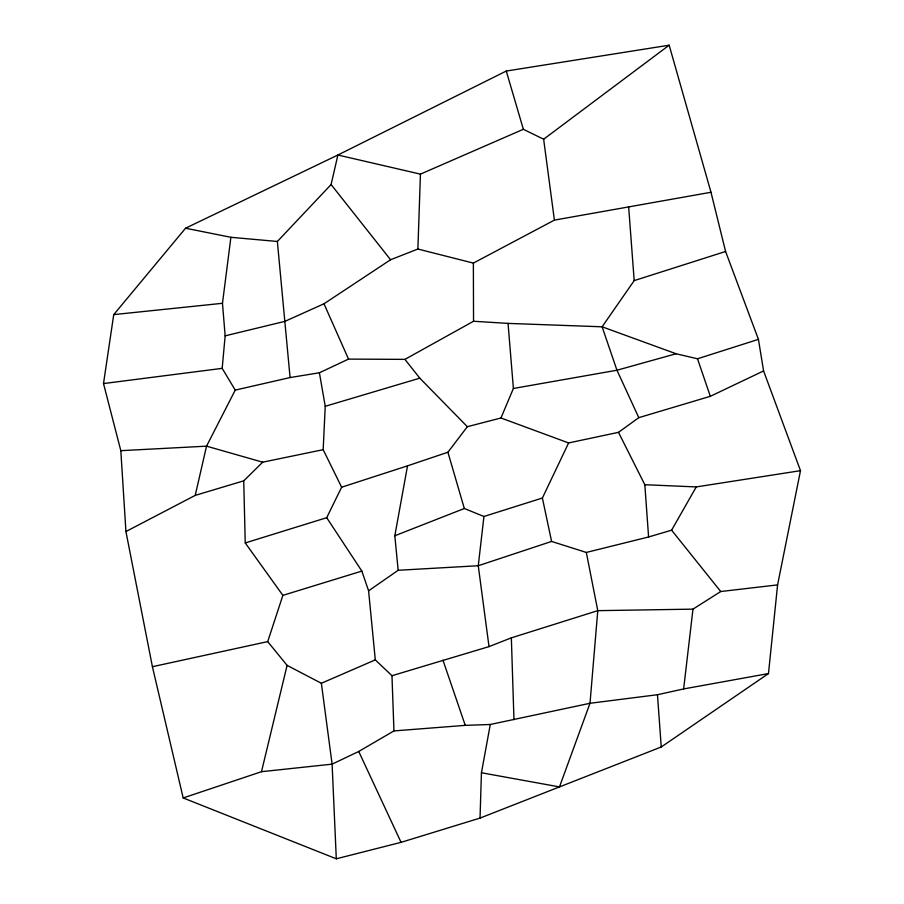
<?xml version="1.0" encoding="UTF-8"?>
<svg xmlns="http://www.w3.org/2000/svg" width="904" height="904" viewBox="0 0 904 904"><rect width="100%" height="100%" fill="white"/><g stroke="black" fill="none" stroke-linecap="round" stroke-linejoin="round"><path stroke-width="1.36" d="M480.035 818.086L481.436 772.75L490.284 724.488L590.007 703.278L657.468 694.724L683.639 688.938L768.479 673.57L777.587 584.899L800.492 470.668L763.586 370.934L758.433 339.362L725.584 251.481L710.985 192.269L669.163 45.2L506.274 71.043L337.893 155.013L185.557 228.215L113.734 314.615L103.508 383.567L120.82 450.678L125.927 531.529L152.414 666.7L183.184 797.949L336.299 858.8L401.06 842.347L480.035 818.086L661.253 746.986L768.479 673.57M417.885 249.029L420.439 174.133L523.359 129.283L543.643 139.227L554.401 220.113L473.368 263.098L417.885 249.029L390.584 259.742L323.994 303.789L284.941 321.349L225.152 335.847L222.181 368.357L235.243 390.11L206.541 446.158L195.219 495.392L125.927 531.529M323.169 449.672L262.702 462.193L243.73 480.838L245.244 542.942L326.706 517.698L341.633 487.211L323.169 449.672L325.237 406.303L319.406 372.764L348.526 359.103L404.924 359.374L473.538 321.259L508.048 323.395L602.109 326.796L676.079 353.758L697.504 358.786L758.433 339.362M763.586 370.934L710.329 396.314L638.8 417.659L618.483 432.338L568.616 442.949L542.389 498.025L483.945 516.478L478.261 565.734L489.007 646.609L391.974 675.717L375.296 659.875L368.595 590.843L361.849 571.091L326.706 517.698M683.639 688.938L692.972 609.138L720.737 591.532L777.587 584.899M225.152 335.847L222.474 303.303L230.893 237.3L185.557 228.215M368.595 590.843L398.167 570.277L394.822 535.767L407.523 465.842L447.909 452.237L467.345 426.699L500.963 417.987L568.616 442.949M235.243 390.11L290.082 377.556L277.358 241.47L331.101 184.552L337.893 155.013L420.439 174.133M183.184 797.949L261.493 771.7L287.088 665.367L267.708 641.614L282.873 595.363L245.244 542.942M500.963 417.987L513.393 388.471L508.048 323.395M398.167 570.277L478.261 565.734L551.598 541.439L586.323 552.446L648.597 536.976L671.615 530.185L696.249 486.928L800.492 470.668M725.584 251.481L634.19 280.613L602.109 326.796L616.957 370.233L638.8 417.659M543.643 139.227L669.163 45.2M261.493 771.7L332.107 764.151L358.741 751.461L393.952 730.929L465.244 725.358L490.284 724.488M287.088 665.367L321.361 683.277L375.296 659.875M394.822 535.767L464.328 508.5L483.945 516.478M489.007 646.609L511.348 637.851L597.77 610.663L692.972 609.138M341.633 487.211L407.523 465.842M282.873 595.363L361.849 571.091M195.219 495.392L243.73 480.838M325.237 406.303L419.795 378.166L467.345 426.699M676.079 353.758L616.957 370.233L513.393 388.471M152.414 666.7L267.708 641.614M554.401 220.113L710.985 192.269M290.082 377.556L319.406 372.764M103.508 383.567L222.181 368.357M113.734 314.615L222.474 303.303M120.82 450.678L206.541 446.158L262.702 462.193M618.483 432.338L644.823 484.713L696.249 486.928M230.893 237.3L277.358 241.47M481.436 772.75L559.474 786.921L590.007 703.278L597.77 610.663L586.323 552.446M671.615 530.185L720.737 591.532M331.101 184.552L390.584 259.742M404.924 359.374L419.795 378.166M358.741 751.461L401.06 842.347M323.994 303.789L348.526 359.103M697.504 358.786L710.329 396.314M442.971 660.191L465.244 725.358M506.274 71.043L523.359 129.283M447.909 452.237L464.328 508.5M542.389 498.025L551.598 541.439M321.361 683.277L332.107 764.151L336.299 858.8M628.63 206.666L634.19 280.613M644.823 484.713L648.597 536.976M657.468 694.724L661.253 746.986M391.974 675.717L393.952 730.929M511.348 637.851L513.969 719.674M473.368 263.098L473.538 321.259"/></g></svg>
